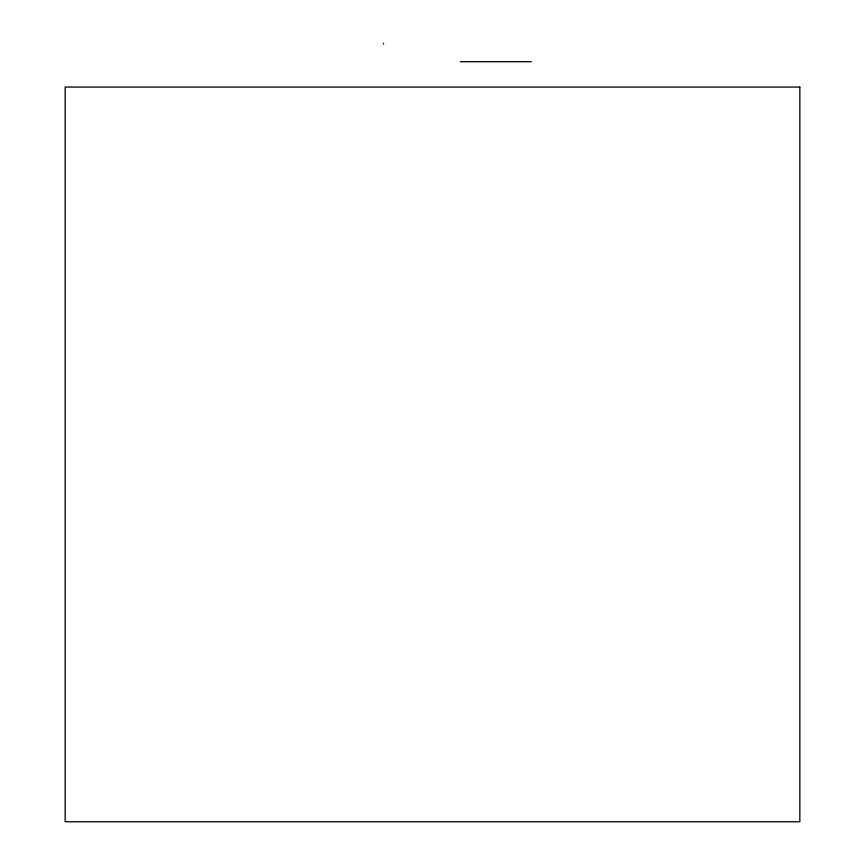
<?xml version="1.0" encoding="UTF-8"?>
<svg xmlns="http://www.w3.org/2000/svg" width="865" height="865" viewBox="0 0 865 865"><rect width="100%" height="100%" fill="white"/><g stroke="black" fill="none" stroke-linecap="round" stroke-linejoin="round"><path stroke-width="1.3" d="M383.357 43.985L383.606 43.25M460.321 61.707L531.315 61.707M799.844 87.062L65.156 87.062L65.156 821.75L799.844 821.75L799.844 87.062"/></g></svg>
